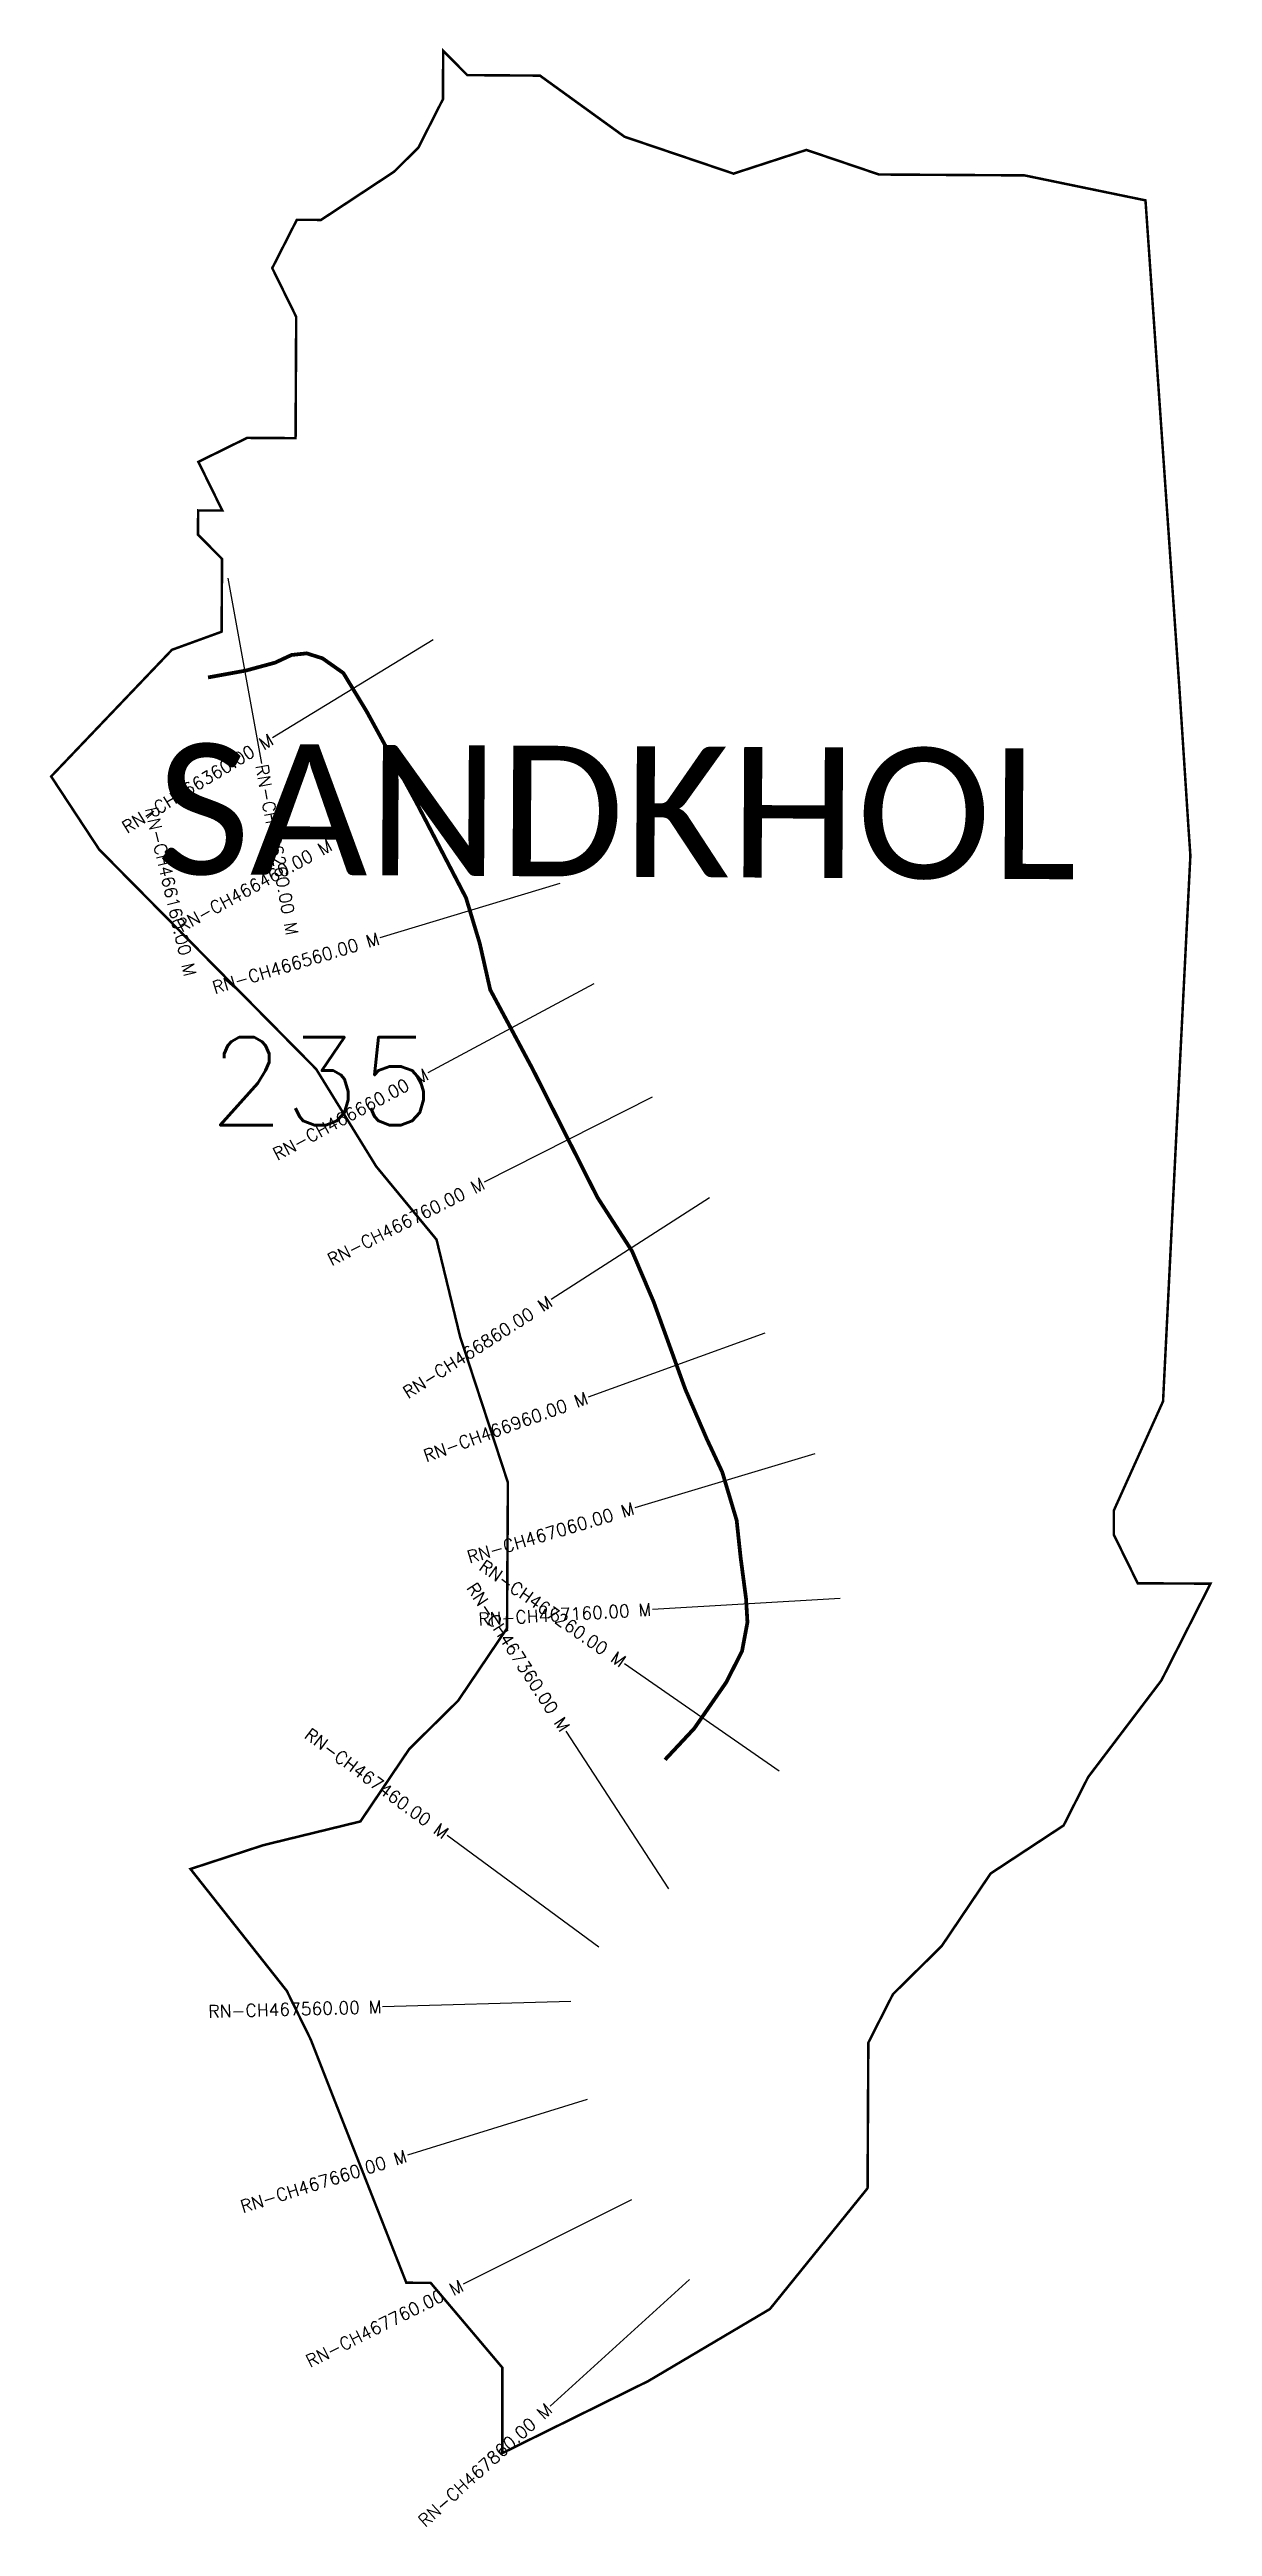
# Model space of a CAD drawing. Header units: metres. Extents: x 310555 to 311482, y 1908850 to 1910824.
import ezdxf
from ezdxf.enums import TextEntityAlignment as Align

# ---------------------------------------------------------------- set-up
doc = ezdxf.new("R2010")
doc.units = ezdxf.units.M
for name, color, linetype in [('CS', 134, 'Continuous'), ('CSMark', 6, 'Continuous'), ('NATURALLY PROTECTED', 3, 'Continuous'), ('VILLAGE NAME', 250, 'Continuous')]:
    doc.layers.add(name, color=color, linetype=linetype)
doc.styles.get("Standard").update_dxf_attribs({"font": 'simplex.shx'})

msp = doc.modelspace()

# ---------------------------------------------------------------- linework, layer by layer
at = {"color": 6, "const_width": 2, "flags": 128}
msp.add_lwpolyline([(310868.5, 1910823.2), (310887.7, 1910803.8), (310945.7, 1910803.4), (311013.1, 1910754.7), (311100, 1910725.3), (311158.1, 1910744.2), (311216, 1910724.6), (311332, 1910723.9), (311428.5, 1910704), (311455.4, 1910317.2), (311462.8, 1910203.6), (311464.3, 1910181.8), (311461.9, 1910134.4), (311452.4, 1909945.5), (311442.5, 1909746.9), (311403.3, 1909660), (311403.2, 1909640.7), (311422.3, 1909601.9), (311480.3, 1909601.6), (311441.2, 1909524.5), (311382.8, 1909447.5), (311363.2, 1909408.9), (311305, 1909370.6), (311266, 1909312.8), (311227.1, 1909274.4), (311207.5, 1909235.8), (311206.9, 1909119.8), (311129, 1909023.5), (311032, 1908966.1), (310915.7, 1908908.7), (310915.7, 1908976.8), (310858.5, 1909044.4), (310839.1, 1909044.5), (310781.9, 1909189.8), (310762.9, 1909238.3), (310743.8, 1909277.1), (310667, 1909374.2), (310725.1, 1909393.2), (310802.5, 1909412.1), (310841.5, 1909469.9), (310880.4, 1909508.3), (310919.4, 1909566.1), (310920.1, 1909682.2), (310882, 1909798.4), (310863.2, 1909875.8), (310815.1, 1909934.1), (310767.2, 1910011.7), (310642.3, 1910138.1), (310594.2, 1910186.7), (310555.9, 1910244.9), (310652.2, 1910345.8), (310691.8, 1910360.2), (310692.2, 1910418.2), (310673, 1910437.6), (310673.1, 1910456.9), (310692.4, 1910456.8), (310673.3, 1910495.6), (310712.1, 1910514.7), (310750.8, 1910514.5), (310751.3, 1910611.2), (310732.2, 1910650), (310751.8, 1910688.5), (310771.1, 1910688.4), (310829.3, 1910726.8), (310848.7, 1910746), (310868.3, 1910784.6), (310868.5, 1910823.2)], dxfattribs=at)
at = {"layer": 'CS'}
for p, q in [((310696.9, 1910402.9), (310723.5, 1910255.3)), ((310860.6, 1910353.7), (310732.4, 1910275.7)), ((310961.6, 1910159.7), (310817.9, 1910116.4)), ((310988.5, 1910079.7), (310856.3, 1910008.8)), ((311035.2, 1909989.2), (310901.3, 1909921.6)), ((311080.8, 1909909.2), (310954.6, 1909828.1)), ((311125.1, 1909801.3), (310984, 1909750.3)), ((311164.9, 1909705.1), (311021.2, 1909662.1)), ((311185.1, 1909589.7), (311035.3, 1909581.1)), ((311136.3, 1909452.1), (311013.2, 1909537.8)), ((311048.3, 1909358.3), (310966.6, 1909484.1)), ((310992.5, 1909311.8), (310871.7, 1909400.8)), ((310970.2, 1909268.5), (310820.2, 1909264.4)), ((310983.2, 1909190.6), (310840, 1909146.1)), ((311018.6, 1909110.5), (310884.4, 1909043.3)), ((311064.8, 1909047.1), (310953.8, 1908946.2))]:
    msp.add_line(p, q, dxfattribs=at)
at = {"layer": 'NATURALLY PROTECTED', "const_width": 3, "flags": 128}
msp.add_lwpolyline([(310681, 1910323.8), (310711.3, 1910329.3), (310734.5, 1910335.6), (310747.6, 1910341.7), (310759.7, 1910343), (310772.3, 1910339), (310788.9, 1910327.3), (310807.6, 1910296.5), (310847.2, 1910224), (310886.7, 1910148.2), (310897.7, 1910111.7), (310906, 1910074.9), (310919.9, 1910049), (310940, 1910011.4), (310991.5, 1909909.4), (311019.1, 1909866.6), (311036.4, 1909826), (311061.6, 1909756.4), (311078.7, 1909716.9), (311091, 1909690.6), (311102.5, 1909652.1), (311105.7, 1909622.2), (311110, 1909589.6), (311111.1, 1909570.8), (311106.8, 1909547.8), (311094.2, 1909523), (311068.6, 1909486.1), (311045.4, 1909461.3)], dxfattribs=at)

# ---------------------------------------------------------------- texts
at = {"insert": (310681.8, 1910037.1), "char_height": 70, "attachment_point": 1}
msp.add_mtext_dynamic_manual_height_columns('235', width=95.172, gutter_width=1, heights=[0], dxfattribs=at)
at = {"layer": 'CSMark'}
for s, rotation, p in [('RN-CH466360.00 M', 31.3444, (310731.6, 1910275.2)), ('RN-CH466460.00 M', 28.6299, (310778.6, 1910191)), ('RN-CH466560.00 M', 16.7544, (310817, 1910116.1)), ('RN-CH466660.00 M', 28.2096, (310855.4, 1910008.3)), ('RN-CH466760.00 M', 26.7864, (310900.4, 1909921.2)), ('RN-CH466860.00 M', 32.7556, (310953.8, 1909827.5)), ('RN-CH466960.00 M', 19.8686, (310983.1, 1909750)), ('RN-CH467060.00 M', 16.6354, (311020.3, 1909661.9)), ('RN-CH467260.00 M', 325.1599, (311012.3, 1909538.4)), ('RN-CH467360.00 M', 302.9944, (310966, 1909485)), ('RN-CH467160.00 M', 3.2868, (311034.3, 1909581.1)), ('RN-CH467460.00 M', 323.5985, (310870.9, 1909401.4)), ('RN-CH467560.00 M', 1.5494, (310819.2, 1909264.4)), ('RN-CH467660.00 M', 17.2717, (310839, 1909145.8)), ('RN-CH467760.00 M', 26.5793, (310883.5, 1909042.9)), ('RN-CH467860.00 M', 42.2413, (310953, 1908945.6))]:
    msp.add_text(s, height=10, rotation=rotation, dxfattribs=at).set_placement(p, align=Align.MIDDLE_RIGHT)
for s, rotation, p in [('RN-CH466260.00 M', 280.2385, (310723.7, 1910254.3)), ('RN-CH466160.00 M', 283.22, (310635.5, 1910220.2))]:
    msp.add_text(s, height=10, rotation=rotation, dxfattribs=at).set_placement(p, align=Align.MIDDLE_LEFT)
at = {"layer": 'VILLAGE NAME', "insert": (310640.4, 1910271.1), "char_height": 104.042, "attachment_point": 1, "rotation": 359.6762}
msp.add_mtext_dynamic_manual_height_columns('{\\fCalibri|b0|i0|c0|p34;SANDKHOL}', width=1028.721, gutter_width=520.2, heights=[0], dxfattribs=at)

doc.saveas('drawing.dxf')
